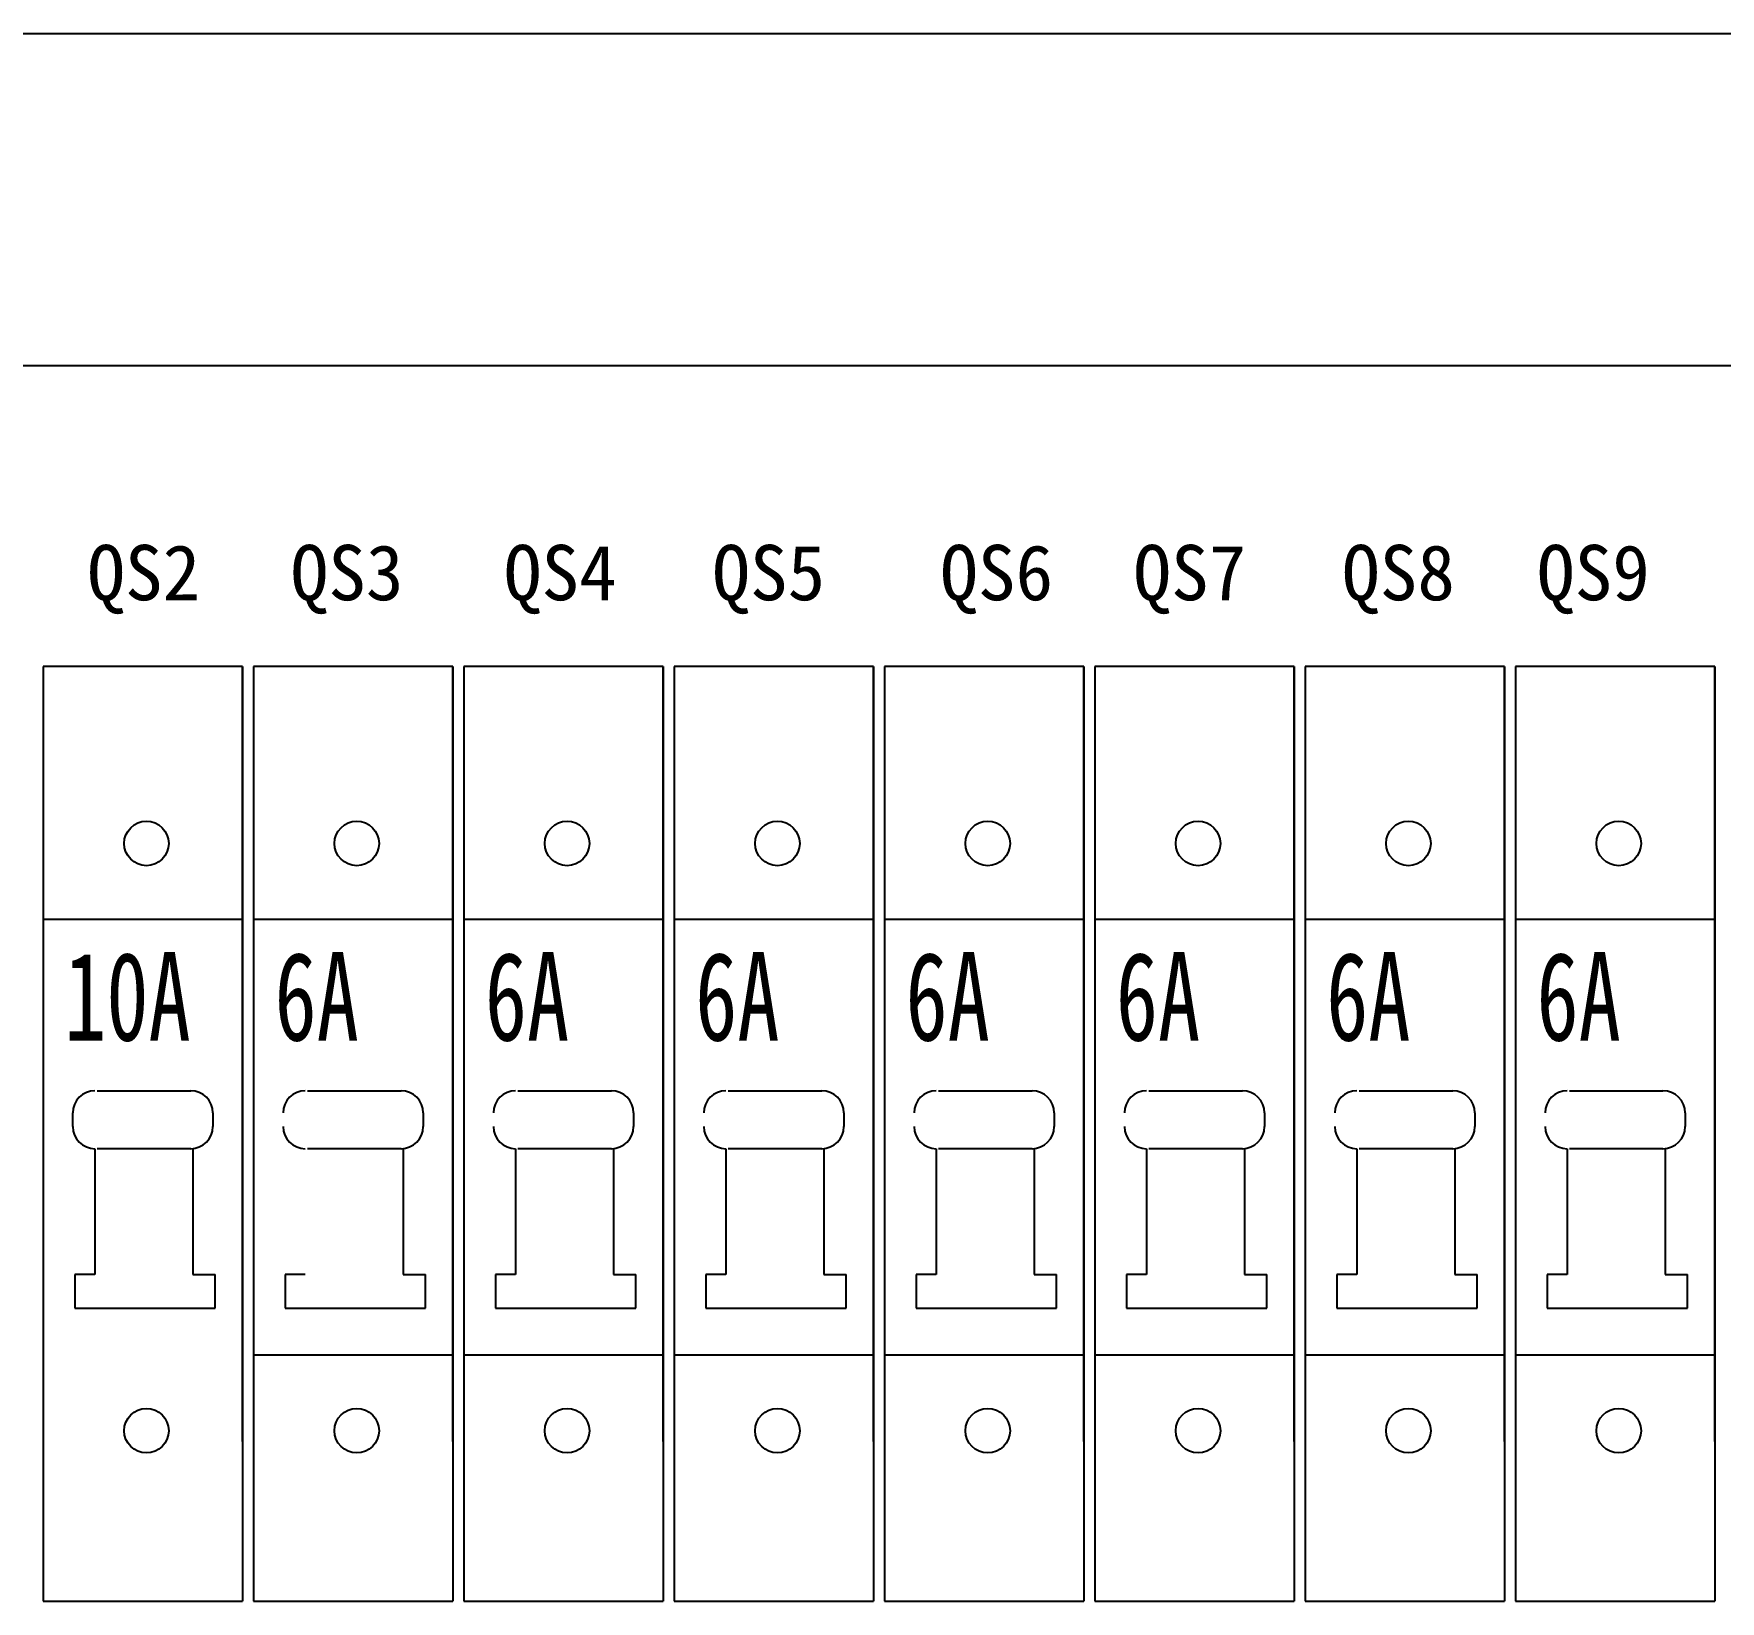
# Model space of a CAD drawing. Header units: millimetres. Extents: x 175 to 4940, y -2082 to 1907.
# Drawn here: x 897.5 to 1049.9, y 1010.5 to 1152.1 of the extents above; entities that cross this region are included whole.
import ezdxf
from ezdxf.lldxf.tags import DXFTag

# ---------------------------------------------------------------- set-up
doc = ezdxf.new("R2010")
doc.units = ezdxf.units.MM
doc.layers.add('TEXT', color=2, linetype='Continuous')
doc.styles.add('ST', font='', dxfattribs={"width": 0.8, "height": 300})
doc.styles.get("Standard").update_dxf_attribs({"font": ''})
doc.styles.get('ST').set_extended_font_data('SimSun')
doc.styles.get('Standard').set_extended_font_data('SimSun')
tags = doc.linetypes.add('HIDDEN', pattern=[1.905, 1.27, -0.635]).pattern_tags.tags
tags[6:7] = [DXFTag(74, 4), DXFTag(75, 0), DXFTag(340, '0'), DXFTag(46, 1.0), DXFTag(50, 0.0), DXFTag(44, 0.0), DXFTag(45, 0.0)]
tags[4:5] = [DXFTag(74, 4), DXFTag(75, 0), DXFTag(340, '0'), DXFTag(46, 1.0), DXFTag(50, 0.0), DXFTag(44, 0.0), DXFTag(45, 0.0)]

msp = doc.modelspace()

# ---------------------------------------------------------------- linework, layer by layer
for p, q in [((1476.012, 1152.087), (686.012, 1152.087)), ((1476.012, 1122.087), (686.012, 1122.087)), ((916.39, 1094.912), (916.39, 1074.912)), ((935.39, 1094.912), (935.39, 1074.912)), ((954.39, 1094.912), (954.39, 1074.912)), ((973.39, 1094.912), (973.39, 1074.912)), ((992.39, 1094.912), (992.39, 1074.912)), ((1011.39, 1094.912), (1011.39, 1074.912)), ((1030.39, 1094.912), (1030.39, 1074.912)), ((1049.39, 1094.912), (1049.39, 1074.912)), ((916.39, 1067.412), (916.39, 1074.412)), ((916.39, 1067.412), (916.39, 1074.412)), ((935.39, 1067.412), (935.39, 1074.412)), ((935.39, 1067.412), (935.39, 1074.412)), ((954.39, 1067.412), (954.39, 1074.412)), ((954.39, 1067.412), (954.39, 1074.412)), ((973.39, 1067.412), (973.39, 1074.412)), ((973.39, 1067.412), (973.39, 1074.412)), ((992.39, 1067.412), (992.39, 1074.412)), ((992.39, 1067.412), (992.39, 1074.412)), ((1011.39, 1067.412), (1011.39, 1074.412)), ((1011.39, 1067.412), (1011.39, 1074.412)), ((1030.39, 1067.412), (1030.39, 1074.412)), ((1030.39, 1067.412), (1030.39, 1074.412)), ((1049.39, 1067.412), (1049.39, 1074.412)), ((1049.39, 1067.412), (1049.39, 1074.412)), ((901.265, 1040.006), (901.265, 1036.941)), ((920.265, 1040.006), (920.265, 1036.941)), ((939.265, 1040.006), (939.265, 1036.941)), ((958.265, 1040.006), (958.265, 1036.941)), ((977.265, 1040.006), (977.265, 1036.941)), ((996.265, 1040.006), (996.265, 1036.941)), ((1015.265, 1040.006), (1015.265, 1036.941)), ((1034.265, 1040.006), (1034.265, 1036.941)), ((901.265, 1036.941), (913.922, 1036.941)), ((920.265, 1036.941), (932.922, 1036.941)), ((939.265, 1036.941), (951.922, 1036.941)), ((958.265, 1036.941), (970.922, 1036.941)), ((977.265, 1036.941), (989.922, 1036.941)), ((996.265, 1036.941), (1008.922, 1036.941)), ((1015.265, 1036.941), (1027.922, 1036.941)), ((1034.265, 1036.941), (1046.922, 1036.941)), ((916.39, 1032.412), (916.39, 1025.412)), ((935.39, 1032.412), (935.39, 1025.412)), ((954.39, 1032.412), (954.39, 1025.412)), ((973.39, 1032.412), (973.39, 1025.412)), ((992.39, 1032.412), (992.39, 1025.412)), ((1011.39, 1032.412), (1011.39, 1025.412)), ((1030.39, 1032.412), (1030.39, 1025.412)), ((1049.39, 1032.412), (1049.39, 1025.412)), ((916.39, 1025.412), (916.39, 1010.477)), ((935.39, 1025.412), (935.39, 1010.477)), ((954.39, 1025.412), (954.39, 1010.477)), ((973.39, 1025.412), (973.39, 1010.477)), ((992.39, 1025.412), (992.39, 1010.477)), ((1011.39, 1025.412), (1011.39, 1010.477)), ((1030.39, 1025.412), (1030.39, 1010.477)), ((1049.39, 1025.412), (1049.39, 1010.477))]:
    msp.add_line(p, q)
at = {"color": 0, "linetype": 'Continuous'}
for p, q in [((898.39, 1094.912), (898.39, 1010.477)), ((916.39, 1094.912), (898.39, 1094.912)), ((916.39, 1081.912), (916.39, 1094.912)), ((916.39, 1081.912), (916.39, 1094.912)), ((916.39, 1094.912), (916.39, 1024.912)), ((917.39, 1094.912), (917.39, 1010.477)), ((935.39, 1094.912), (917.39, 1094.912)), ((935.39, 1081.912), (935.39, 1094.912)), ((935.39, 1081.912), (935.39, 1094.912)), ((935.39, 1094.912), (935.39, 1024.912)), ((936.39, 1094.912), (936.39, 1010.477)), ((954.39, 1094.912), (936.39, 1094.912)), ((954.39, 1081.912), (954.39, 1094.912)), ((954.39, 1081.912), (954.39, 1094.912)), ((954.39, 1094.912), (954.39, 1024.912)), ((955.39, 1094.912), (955.39, 1010.477)), ((973.39, 1094.912), (955.39, 1094.912)), ((973.39, 1081.912), (973.39, 1094.912)), ((973.39, 1081.912), (973.39, 1094.912)), ((973.39, 1094.912), (973.39, 1024.912)), ((974.39, 1094.912), (974.39, 1010.477)), ((992.39, 1094.912), (974.39, 1094.912)), ((992.39, 1081.912), (992.39, 1094.912)), ((992.39, 1081.912), (992.39, 1094.912)), ((992.39, 1094.912), (992.39, 1024.912)), ((993.39, 1094.912), (993.39, 1010.477)), ((1011.39, 1094.912), (993.39, 1094.912)), ((1011.39, 1081.912), (1011.39, 1094.912)), ((1011.39, 1081.912), (1011.39, 1094.912)), ((1011.39, 1094.912), (1011.39, 1024.912)), ((1012.39, 1094.912), (1012.39, 1010.477)), ((1030.39, 1094.912), (1012.39, 1094.912)), ((1030.39, 1081.912), (1030.39, 1094.912)), ((1030.39, 1081.912), (1030.39, 1094.912)), ((1030.39, 1094.912), (1030.39, 1024.912)), ((1031.39, 1094.912), (1031.39, 1010.477)), ((1049.39, 1094.912), (1031.39, 1094.912)), ((1049.39, 1081.912), (1049.39, 1094.912)), ((1049.39, 1081.912), (1049.39, 1094.912)), ((1049.39, 1094.912), (1049.39, 1024.912)), ((898.39, 1072.085), (916.39, 1072.085)), ((917.39, 1072.085), (935.39, 1072.085)), ((936.39, 1072.085), (954.39, 1072.085)), ((955.39, 1072.085), (973.39, 1072.085)), ((974.39, 1072.085), (992.39, 1072.085)), ((993.39, 1072.085), (1011.39, 1072.085)), ((1012.39, 1072.085), (1030.39, 1072.085)), ((1031.39, 1072.085), (1049.39, 1072.085)), ((898.39, 1010.477), (916.39, 1010.477)), ((917.39, 1010.477), (935.39, 1010.477)), ((936.39, 1010.477), (954.39, 1010.477)), ((955.39, 1010.477), (973.39, 1010.477)), ((974.39, 1010.477), (992.39, 1010.477)), ((993.39, 1010.477), (1011.39, 1010.477)), ((1012.39, 1010.477), (1030.39, 1010.477)), ((1031.39, 1010.477), (1049.39, 1010.477))]:
    msp.add_line(p, q, dxfattribs=at)
at = {"linetype": 'Continuous'}
for p, q in [((916.39, 1024.912), (916.39, 1094.912)), ((935.39, 1024.912), (935.39, 1094.912)), ((954.39, 1024.912), (954.39, 1094.912)), ((973.39, 1024.912), (973.39, 1094.912)), ((992.39, 1024.912), (992.39, 1094.912)), ((1011.39, 1024.912), (1011.39, 1094.912)), ((1030.39, 1024.912), (1030.39, 1094.912)), ((1049.39, 1024.912), (1049.39, 1094.912))]:
    msp.add_line(p, q, dxfattribs=at)
at = {"color": 0}
for p, q in [((903.265, 1056.589), (911.716, 1056.589)), ((922.265, 1056.589), (930.716, 1056.589)), ((941.265, 1056.589), (949.716, 1056.589)), ((960.265, 1056.589), (968.716, 1056.589)), ((979.265, 1056.589), (987.716, 1056.589)), ((998.265, 1056.589), (1006.716, 1056.589)), ((1017.265, 1056.589), (1025.716, 1056.589)), ((1036.265, 1056.589), (1044.716, 1056.589)), ((901.069, 1053.362), (901.069, 1054.589)), ((913.716, 1054.589), (913.716, 1053.362)), ((932.716, 1054.589), (932.716, 1053.362)), ((951.716, 1054.589), (951.716, 1053.362)), ((970.716, 1054.589), (970.716, 1053.362)), ((989.716, 1054.589), (989.716, 1053.362)), ((1008.716, 1054.589), (1008.716, 1053.362)), ((1027.716, 1054.589), (1027.716, 1053.362)), ((1046.716, 1054.589), (1046.716, 1053.362)), ((903.069, 1051.362), (903.069, 1040.006)), ((911.716, 1051.362), (903.265, 1051.362)), ((911.911, 1051.362), (911.911, 1040.006)), ((930.716, 1051.362), (922.265, 1051.362)), ((930.911, 1051.362), (930.911, 1040.006)), ((941.069, 1051.362), (941.069, 1040.006)), ((949.716, 1051.362), (941.265, 1051.362)), ((949.911, 1051.362), (949.911, 1040.006)), ((960.069, 1051.362), (960.069, 1040.006)), ((968.716, 1051.362), (960.265, 1051.362)), ((968.911, 1051.362), (968.911, 1040.006)), ((979.069, 1051.362), (979.069, 1040.006)), ((987.716, 1051.362), (979.265, 1051.362)), ((987.911, 1051.362), (987.911, 1040.006)), ((998.069, 1051.362), (998.069, 1040.006)), ((1006.716, 1051.362), (998.265, 1051.362)), ((1006.911, 1051.362), (1006.911, 1040.006)), ((1017.069, 1051.362), (1017.069, 1040.006)), ((1025.716, 1051.362), (1017.265, 1051.362)), ((1025.911, 1051.362), (1025.911, 1040.006)), ((1036.069, 1051.362), (1036.069, 1040.006)), ((1044.716, 1051.362), (1036.265, 1051.362)), ((1044.911, 1051.362), (1044.911, 1040.006)), ((903.069, 1040.006), (901.265, 1040.006)), ((911.911, 1040.006), (913.922, 1040.006)), ((922.069, 1040.006), (920.265, 1040.006)), ((930.911, 1040.006), (932.922, 1040.006)), ((941.069, 1040.006), (939.265, 1040.006)), ((949.911, 1040.006), (951.922, 1040.006)), ((960.069, 1040.006), (958.265, 1040.006)), ((968.911, 1040.006), (970.922, 1040.006)), ((979.069, 1040.006), (977.265, 1040.006)), ((987.911, 1040.006), (989.922, 1040.006)), ((998.069, 1040.006), (996.265, 1040.006)), ((1006.911, 1040.006), (1008.922, 1040.006)), ((1017.069, 1040.006), (1015.265, 1040.006)), ((1025.911, 1040.006), (1027.922, 1040.006)), ((1036.069, 1040.006), (1034.265, 1040.006)), ((1044.911, 1040.006), (1046.922, 1040.006))]:
    msp.add_line(p, q, dxfattribs=at)
at = {"linetype": 'HIDDEN'}
for p, q in [((917.39, 1032.74), (935.39, 1032.74)), ((936.39, 1032.74), (954.39, 1032.74)), ((955.39, 1032.74), (973.39, 1032.74)), ((974.39, 1032.74), (992.39, 1032.74)), ((993.39, 1032.74), (1011.39, 1032.74)), ((1012.39, 1032.74), (1030.39, 1032.74)), ((1031.39, 1032.74), (1049.39, 1032.74))]:
    msp.add_line(p, q, dxfattribs=at)
at = {"color": 0, "linetype": 'Continuous'}
for centre in [(907.72, 1078.938), (926.72, 1078.938), (945.72, 1078.938), (964.72, 1078.938), (983.72, 1078.938), (1002.72, 1078.938), (1021.72, 1078.938), (1040.72, 1078.938), (907.72, 1025.886), (926.72, 1025.886), (945.72, 1025.886), (964.72, 1025.886), (983.72, 1025.886), (1002.72, 1025.886), (1021.72, 1025.886), (1040.72, 1025.886)]:
    msp.add_circle(centre, 2.01, dxfattribs=at)
at = {"color": 0}
for centre, start, end in [((903.069, 1054.589), 90, 180), ((911.716, 1054.589), 0, 90), ((922.069, 1054.589), 90, 180), ((930.716, 1054.589), 0, 90), ((941.069, 1054.589), 90, 180), ((949.716, 1054.589), 0, 90), ((960.069, 1054.589), 90, 180), ((968.716, 1054.589), 0, 90), ((979.069, 1054.589), 90, 180), ((987.716, 1054.589), 0, 90), ((998.069, 1054.589), 90, 180), ((1006.716, 1054.589), 0, 90), ((1017.069, 1054.589), 90, 180), ((1025.716, 1054.589), 0, 90), ((1036.069, 1054.589), 90, 180), ((1044.716, 1054.589), 0, 90), ((903.069, 1053.362), 180, 270), ((911.716, 1053.362), 270, 0), ((922.069, 1053.362), 180, 270), ((930.716, 1053.362), 270, 0), ((941.069, 1053.362), 180, 270), ((949.716, 1053.362), 270, 0), ((960.069, 1053.362), 180, 270), ((968.716, 1053.362), 270, 0), ((979.069, 1053.362), 180, 270), ((987.716, 1053.362), 270, 0), ((998.069, 1053.362), 180, 270), ((1006.716, 1053.362), 270, 0), ((1017.069, 1053.362), 180, 270), ((1025.716, 1053.362), 270, 0), ((1036.069, 1053.362), 180, 270), ((1044.716, 1053.362), 270, 0)]:
    msp.add_arc(centre, 2, start, end, dxfattribs=at)
at = {"layer": 'TEXT', "linetype": 'Continuous'}
for p, q in [((916.39, 1094.912), (916.39, 1024.912)), ((935.39, 1094.912), (935.39, 1024.912)), ((954.39, 1094.912), (954.39, 1024.912)), ((973.39, 1094.912), (973.39, 1024.912)), ((992.39, 1094.912), (992.39, 1024.912)), ((1011.39, 1094.912), (1011.39, 1024.912)), ((1030.39, 1094.912), (1030.39, 1024.912)), ((1049.39, 1094.912), (1049.39, 1024.912)), ((913.922, 1036.941), (913.922, 1040.006)), ((932.922, 1036.941), (932.922, 1040.006)), ((951.922, 1036.941), (951.922, 1040.006)), ((970.922, 1036.941), (970.922, 1040.006)), ((989.922, 1036.941), (989.922, 1040.006)), ((1008.922, 1036.941), (1008.922, 1040.006)), ((1027.922, 1036.941), (1027.922, 1040.006)), ((1046.922, 1036.941), (1046.922, 1040.006))]:
    msp.add_line(p, q, dxfattribs=at)

# ---------------------------------------------------------------- texts
at = {"lineweight": 0, "char_height": 5, "width": 101.05579, "attachment_point": 1}
for s, insert in [('QS2', (902.378, 1105.906)), ('QS3', (920.742, 1105.906)), ('QS4', (940.005, 1105.906)), ('QS5', (958.835, 1105.906)), ('QS6', (979.422, 1105.906)), ('QS7', (996.874, 1105.906)), ('QS8', (1015.721, 1105.906)), ('QS9', (1033.328, 1105.906))]:
    msp.add_mtext(s, dxfattribs=dict(at, insert=insert))
at = {"layer": 'TEXT', "color": 0, "style": 'ST', "width": 0.7}
for s, p in [('10A', (900.287, 1061.13)), ('6A', (919.287, 1061.13)), ('6A', (938.287, 1061.13)), ('6A', (957.287, 1061.13)), ('6A', (976.287, 1061.13)), ('6A', (995.287, 1061.13)), ('6A', (1014.287, 1061.13)), ('6A', (1033.287, 1061.13))]:
    msp.add_text(s, height=8, dxfattribs=at).set_placement(p)

doc.saveas('drawing.dxf')
